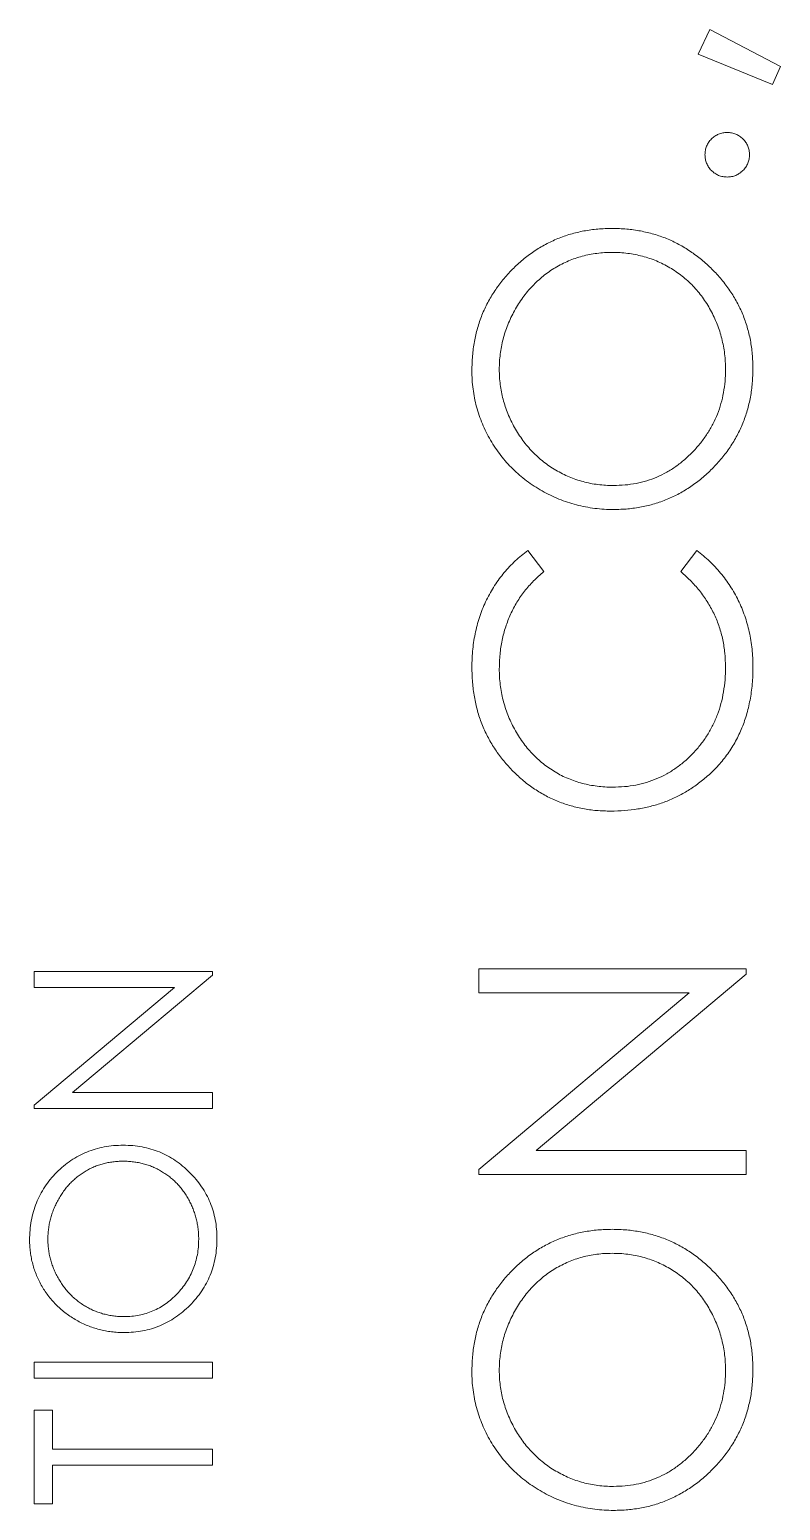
# Model space of a CAD drawing. Header units: millimetres. Extents: x 60229 to 91621, y 21923 to 36546.
# Drawn here: x 69867.376 to 69869.605, y 30016.075 to 30020.471 of the extents above; entities that cross this region are included whole.
import ezdxf

# ---------------------------------------------------------------- set-up
doc = ezdxf.new("R2010")
doc.units = ezdxf.units.MM

# ---------------------------------------------------------------- blocks, each defined once
blk = doc.blocks.new('PS2-40S3P40G-DM')
at = {"color": 7, "linetype": 'Continuous', "lineweight": 0}
for p, q in [((16.783, 7.8712), (16.8183, 7.9441)), ((16.8183, 7.9441), (17.0272, 7.8347)), ((17.004, 7.7812), (16.783, 7.8712)), ((17.0272, 7.8347), (17.004, 7.7812)), ((16.2774, 6.3973), (16.3251, 6.3349)), ((16.7321, 6.3349), (16.7794, 6.3973)), ((14.8119, 5.1477), (15.3411, 5.1477)), ((14.8119, 5.1002), (14.8119, 5.1477)), ((15.3411, 5.1477), (15.3411, 5.1369)), ((16.1317, 5.1558), (16.9255, 5.1558)), ((16.1317, 5.0845), (16.1317, 5.1558)), ((16.9255, 5.1558), (16.9255, 5.1395)), ((15.2284, 5.1002), (14.8119, 5.1002)), ((14.8119, 4.7506), (15.2284, 5.1002)), ((15.3411, 5.1369), (14.9255, 4.7881)), ((16.9255, 5.1395), (16.3022, 4.6164)), ((16.7565, 5.0845), (16.1317, 5.0845)), ((16.1317, 4.5601), (16.7565, 5.0845)), ((14.8119, 4.7406), (14.8119, 4.7506)), ((14.9255, 4.7881), (15.3411, 4.7881)), ((15.3411, 4.7881), (15.3411, 4.7406)), ((15.3411, 4.7406), (14.8119, 4.7406)), ((16.3022, 4.6164), (16.9255, 4.6164)), ((16.9255, 4.6164), (16.9255, 4.5452)), ((16.1317, 4.5452), (16.1317, 4.5601)), ((16.9255, 4.5452), (16.1317, 4.5452)), ((14.8119, 3.9876), (15.3411, 3.9876)), ((14.8119, 3.9401), (14.8119, 3.9876)), ((15.3411, 3.9876), (15.3411, 3.9401)), ((15.3411, 3.9401), (14.8119, 3.9401)), ((14.8119, 3.8451), (14.8662, 3.8451)), ((14.8119, 3.567), (14.8119, 3.8451)), ((14.8662, 3.8451), (14.8662, 3.7298)), ((14.8662, 3.7298), (15.3411, 3.7298)), ((15.3411, 3.7298), (15.3411, 3.6823)), ((14.8662, 3.6823), (14.8662, 3.567)), ((15.3411, 3.6823), (14.8662, 3.6823)), ((14.8662, 3.567), (14.8119, 3.567))]:
    blk.add_line(p, q, dxfattribs=at)
for points, knots in [([(16.8034, 7.5726), (16.8036, 7.577), (16.8041, 7.5857), (16.8077, 7.5982), (16.814, 7.6096), (16.8223, 7.6197), (16.8325, 7.628), (16.8437, 7.6345), (16.8563, 7.638), (16.865, 7.6385), (16.8695, 7.6388)], [0, 0, 0, 0, 0.127519, 0.249986, 0.371792, 0.49887, 0.625948, 0.748492, 0.870959, 1, 1, 1, 1]), ([(16.8034, 7.5726), (16.8036, 7.577), (16.8041, 7.5857), (16.8077, 7.5982), (16.814, 7.6096), (16.8223, 7.6197), (16.8325, 7.628), (16.8437, 7.6345), (16.8563, 7.638), (16.865, 7.6385), (16.8695, 7.6388)], [0, 0, 0, 0, 0.127519, 0.249986, 0.371792, 0.49887, 0.625948, 0.748492, 0.870959, 1, 1, 1, 1]), ([(16.8695, 7.6388), (16.8739, 7.6385), (16.8825, 7.638), (16.895, 7.6345), (16.9063, 7.628), (16.9164, 7.6196), (16.925, 7.6096), (16.9311, 7.5982), (16.9349, 7.5857), (16.9354, 7.577), (16.9357, 7.5726)], [0, 0, 0, 0, 0.126203, 0.248871, 0.371615, 0.498901, 0.627169, 0.749175, 0.872272, 1, 1, 1, 1]), ([(16.8695, 7.6388), (16.8739, 7.6385), (16.8825, 7.638), (16.895, 7.6345), (16.9063, 7.628), (16.9164, 7.6196), (16.925, 7.6096), (16.9311, 7.5982), (16.9349, 7.5857), (16.9354, 7.577), (16.9357, 7.5726)], [0, 0, 0, 0, 0.126203, 0.248871, 0.371615, 0.498901, 0.627169, 0.749175, 0.872272, 1, 1, 1, 1]), ([(16.8695, 7.5065), (16.865, 7.5067), (16.8563, 7.5072), (16.8438, 7.511), (16.8324, 7.5172), (16.8223, 7.5256), (16.8139, 7.5357), (16.8078, 7.5471), (16.8041, 7.5596), (16.8036, 7.5682), (16.8034, 7.5726)], [0, 0, 0, 0, 0.129097, 0.252046, 0.373905, 0.501038, 0.628171, 0.751376, 0.872426, 1, 1, 1, 1]), ([(16.8695, 7.5065), (16.865, 7.5067), (16.8563, 7.5072), (16.8438, 7.511), (16.8324, 7.5172), (16.8223, 7.5256), (16.8139, 7.5357), (16.8078, 7.5471), (16.8041, 7.5596), (16.8036, 7.5682), (16.8034, 7.5726)], [0, 0, 0, 0, 0.129097, 0.252046, 0.373905, 0.501038, 0.628171, 0.751376, 0.872426, 1, 1, 1, 1]), ([(16.9357, 7.5726), (16.9354, 7.5682), (16.935, 7.5595), (16.9311, 7.5471), (16.925, 7.5356), (16.9164, 7.5256), (16.9063, 7.5172), (16.8949, 7.511), (16.8825, 7.5072), (16.8739, 7.5067), (16.8695, 7.5065)], [0, 0, 0, 0, 0.127782, 0.249465, 0.372871, 0.501195, 0.628535, 0.750593, 0.873743, 1, 1, 1, 1]), ([(16.9357, 7.5726), (16.9354, 7.5682), (16.935, 7.5595), (16.9311, 7.5471), (16.925, 7.5356), (16.9164, 7.5256), (16.9063, 7.5172), (16.8949, 7.511), (16.8825, 7.5072), (16.8739, 7.5067), (16.8695, 7.5065)], [0, 0, 0, 0, 0.127782, 0.249465, 0.372871, 0.501195, 0.628535, 0.750593, 0.873743, 1, 1, 1, 1]), ([(16.1114, 6.9315), (16.1118, 6.9462), (16.1125, 6.9751), (16.1182, 7.0175), (16.1275, 7.0581), (16.1407, 7.0969), (16.1579, 7.1338), (16.1787, 7.1688), (16.2033, 7.202), (16.2313, 7.233), (16.262, 7.2613), (16.2949, 7.2861), (16.3296, 7.307), (16.366, 7.3241), (16.404, 7.3376), (16.444, 7.3469), (16.4856, 7.3528), (16.5139, 7.3535), (16.5283, 7.3538)], [0, 0, 0, 0, 0.066567, 0.130742, 0.193348, 0.254998, 0.316119, 0.377264, 0.4394, 0.502805, 0.566356, 0.628251, 0.689107, 0.749358, 0.81018, 0.871617, 0.934873, 1, 1, 1, 1]), ([(16.1114, 6.9315), (16.1118, 6.9462), (16.1125, 6.9751), (16.1182, 7.0175), (16.1275, 7.0581), (16.1407, 7.0969), (16.1579, 7.1338), (16.1787, 7.1688), (16.2033, 7.202), (16.2313, 7.233), (16.262, 7.2613), (16.2949, 7.2861), (16.3296, 7.307), (16.366, 7.3241), (16.404, 7.3376), (16.444, 7.3469), (16.4856, 7.3528), (16.5139, 7.3535), (16.5283, 7.3538)], [0, 0, 0, 0, 0.066567, 0.130742, 0.193348, 0.254998, 0.316119, 0.377264, 0.4394, 0.502805, 0.566356, 0.628251, 0.689107, 0.749358, 0.81018, 0.871617, 0.934873, 1, 1, 1, 1]), ([(16.5283, 7.3538), (16.5426, 7.3535), (16.5707, 7.3528), (16.612, 7.3469), (16.6517, 7.3375), (16.6897, 7.3243), (16.7261, 7.3071), (16.7607, 7.2862), (16.7937, 7.2614), (16.8246, 7.2333), (16.8529, 7.2025), (16.8779, 7.1697), (16.8988, 7.1351), (16.9162, 7.0989), (16.9293, 7.061), (16.9389, 7.0215), (16.9448, 6.9802), (16.9455, 6.9522), (16.9458, 6.9379)], [0, 0, 0, 0, 0.065234, 0.128584, 0.190343, 0.251408, 0.312206, 0.373614, 0.436264, 0.500407, 0.564535, 0.627137, 0.688338, 0.74924, 0.810076, 0.871656, 0.934766, 1, 1, 1, 1]), ([(16.5283, 7.3538), (16.5426, 7.3535), (16.5707, 7.3528), (16.612, 7.3469), (16.6517, 7.3375), (16.6897, 7.3243), (16.7261, 7.3071), (16.7607, 7.2862), (16.7937, 7.2614), (16.8246, 7.2333), (16.8529, 7.2025), (16.8779, 7.1697), (16.8988, 7.1351), (16.9162, 7.0989), (16.9293, 7.061), (16.9389, 7.0215), (16.9448, 6.9802), (16.9455, 6.9522), (16.9458, 6.9379)], [0, 0, 0, 0, 0.065234, 0.128584, 0.190343, 0.251408, 0.312206, 0.373614, 0.436264, 0.500407, 0.564535, 0.627137, 0.688338, 0.74924, 0.810076, 0.871656, 0.934766, 1, 1, 1, 1]), ([(16.5281, 7.2826), (16.5204, 7.2825), (16.5052, 7.2823), (16.4826, 7.2799), (16.4606, 7.2765), (16.4391, 7.2716), (16.4182, 7.2652), (16.3979, 7.2574), (16.3782, 7.2481), (16.359, 7.2375), (16.3406, 7.2256), (16.323, 7.2125), (16.3065, 7.1982), (16.2908, 7.1829), (16.2761, 7.1663), (16.2626, 7.1484), (16.2495, 7.1297), (16.238, 7.1097), (16.2272, 7.0891), (16.2181, 7.068), (16.2102, 7.0466), (16.2038, 7.0249), (16.1989, 7.0028), (16.1955, 6.9805), (16.1931, 6.9579), (16.1929, 6.9427), (16.1928, 6.935)], [0, 0, 0, 0, 0.042912, 0.085123, 0.126463, 0.167439, 0.207959, 0.248229, 0.288726, 0.329643, 0.370507, 0.411095, 0.451782, 0.492365, 0.533442, 0.575216, 0.617557, 0.660784, 0.704049, 0.746973, 0.789181, 0.831118, 0.873248, 0.915173, 0.957384, 1, 1, 1, 1]), ([(16.5281, 7.2826), (16.5204, 7.2825), (16.5052, 7.2823), (16.4826, 7.2799), (16.4606, 7.2765), (16.4391, 7.2716), (16.4182, 7.2652), (16.3979, 7.2574), (16.3782, 7.2481), (16.359, 7.2375), (16.3406, 7.2256), (16.323, 7.2125), (16.3065, 7.1982), (16.2908, 7.1829), (16.2761, 7.1663), (16.2626, 7.1484), (16.2495, 7.1297), (16.238, 7.1097), (16.2272, 7.0891), (16.2181, 7.068), (16.2102, 7.0466), (16.2038, 7.0249), (16.1989, 7.0028), (16.1955, 6.9805), (16.1931, 6.9579), (16.1929, 6.9427), (16.1928, 6.935)], [0, 0, 0, 0, 0.042912, 0.085123, 0.126463, 0.167439, 0.207959, 0.248229, 0.288726, 0.329643, 0.370507, 0.411095, 0.451782, 0.492365, 0.533442, 0.575216, 0.617557, 0.660784, 0.704049, 0.746973, 0.789181, 0.831118, 0.873248, 0.915173, 0.957384, 1, 1, 1, 1]), ([(16.8644, 6.935), (16.8643, 6.9429), (16.8641, 6.9584), (16.862, 6.9816), (16.8585, 7.0043), (16.8535, 7.0266), (16.8473, 7.0485), (16.8397, 7.0698), (16.8305, 7.0907), (16.8203, 7.1111), (16.8087, 7.1307), (16.7962, 7.1494), (16.7826, 7.1668), (16.768, 7.1832), (16.7522, 7.1985), (16.7355, 7.2127), (16.7177, 7.2256), (16.6991, 7.2375), (16.6797, 7.2482), (16.6596, 7.2574), (16.639, 7.2652), (16.6178, 7.2715), (16.5962, 7.2765), (16.574, 7.2799), (16.5512, 7.2823), (16.5359, 7.2825), (16.5281, 7.2826)], [0, 0, 0, 0, 0.043639, 0.086549, 0.129194, 0.171459, 0.213444, 0.255398, 0.297507, 0.340084, 0.382496, 0.424107, 0.464849, 0.505555, 0.546202, 0.586772, 0.627275, 0.668486, 0.709511, 0.750395, 0.791069, 0.832005, 0.873119, 0.9146, 0.95695, 1, 1, 1, 1]), ([(16.8644, 6.935), (16.8643, 6.9429), (16.8641, 6.9584), (16.862, 6.9816), (16.8585, 7.0043), (16.8535, 7.0266), (16.8473, 7.0485), (16.8397, 7.0698), (16.8305, 7.0907), (16.8203, 7.1111), (16.8087, 7.1307), (16.7962, 7.1494), (16.7826, 7.1668), (16.768, 7.1832), (16.7522, 7.1985), (16.7355, 7.2127), (16.7177, 7.2256), (16.6991, 7.2375), (16.6797, 7.2482), (16.6596, 7.2574), (16.639, 7.2652), (16.6178, 7.2715), (16.5962, 7.2765), (16.574, 7.2799), (16.5512, 7.2823), (16.5359, 7.2825), (16.5281, 7.2826)], [0, 0, 0, 0, 0.043639, 0.086549, 0.129194, 0.171459, 0.213444, 0.255398, 0.297507, 0.340084, 0.382496, 0.424107, 0.464849, 0.505555, 0.546202, 0.586772, 0.627275, 0.668486, 0.709511, 0.750395, 0.791069, 0.832005, 0.873119, 0.9146, 0.95695, 1, 1, 1, 1]), ([(16.5321, 6.5194), (16.5227, 6.5195), (16.5039, 6.5197), (16.476, 6.5226), (16.4486, 6.5268), (16.4217, 6.5329), (16.3954, 6.5408), (16.3695, 6.5501), (16.3443, 6.5615), (16.3197, 6.5743), (16.2959, 6.5887), (16.2735, 6.6045), (16.2522, 6.6213), (16.2326, 6.6397), (16.214, 6.6591), (16.1968, 6.6799), (16.1809, 6.7018), (16.1665, 6.725), (16.1535, 6.749), (16.1423, 6.7737), (16.1327, 6.7988), (16.125, 6.8244), (16.1188, 6.8505), (16.1147, 6.877), (16.1117, 6.9041), (16.1115, 6.9223), (16.1114, 6.9315)], [0, 0, 0, 0, 0.043209, 0.085873, 0.12812, 0.170152, 0.211918, 0.253753, 0.296006, 0.338443, 0.381015, 0.42282, 0.464089, 0.505126, 0.545975, 0.586985, 0.628339, 0.670084, 0.711992, 0.753039, 0.794049, 0.834886, 0.875498, 0.916547, 0.958004, 1, 1, 1, 1]), ([(16.5321, 6.5194), (16.5227, 6.5195), (16.5039, 6.5197), (16.476, 6.5226), (16.4486, 6.5268), (16.4217, 6.5329), (16.3954, 6.5408), (16.3695, 6.5501), (16.3443, 6.5615), (16.3197, 6.5743), (16.2959, 6.5887), (16.2735, 6.6045), (16.2522, 6.6213), (16.2326, 6.6397), (16.214, 6.6591), (16.1968, 6.6799), (16.1809, 6.7018), (16.1665, 6.725), (16.1535, 6.749), (16.1423, 6.7737), (16.1327, 6.7988), (16.125, 6.8244), (16.1188, 6.8505), (16.1147, 6.877), (16.1117, 6.9041), (16.1115, 6.9223), (16.1114, 6.9315)], [0, 0, 0, 0, 0.043209, 0.085873, 0.12812, 0.170152, 0.211918, 0.253753, 0.296006, 0.338443, 0.381015, 0.42282, 0.464089, 0.505126, 0.545975, 0.586985, 0.628339, 0.670084, 0.711992, 0.753039, 0.794049, 0.834886, 0.875498, 0.916547, 0.958004, 1, 1, 1, 1]), ([(16.1928, 6.935), (16.1929, 6.9275), (16.1931, 6.9125), (16.1955, 6.8902), (16.1989, 6.8682), (16.2039, 6.8465), (16.2103, 6.8251), (16.218, 6.804), (16.2273, 6.7833), (16.2379, 6.7629), (16.2498, 6.7433), (16.2625, 6.7245), (16.2764, 6.7071), (16.2912, 6.6906), (16.307, 6.6753), (16.3238, 6.661), (16.3416, 6.6479), (16.3603, 6.636), (16.3798, 6.6254), (16.3998, 6.616), (16.4205, 6.6081), (16.4417, 6.6019), (16.4635, 6.5966), (16.4858, 6.5933), (16.5086, 6.5909), (16.524, 6.5907), (16.5318, 6.5906)], [0, 0, 0, 0, 0.042017, 0.083632, 0.124965, 0.166222, 0.207584, 0.249508, 0.291612, 0.334606, 0.37747, 0.419392, 0.460873, 0.501919, 0.542707, 0.583836, 0.624654, 0.666009, 0.707437, 0.748588, 0.789403, 0.830765, 0.87209, 0.914006, 0.956505, 1, 1, 1, 1]), ([(16.1928, 6.935), (16.1929, 6.9275), (16.1931, 6.9125), (16.1955, 6.8902), (16.1989, 6.8682), (16.2039, 6.8465), (16.2103, 6.8251), (16.218, 6.804), (16.2273, 6.7833), (16.2379, 6.7629), (16.2498, 6.7433), (16.2625, 6.7245), (16.2764, 6.7071), (16.2912, 6.6906), (16.307, 6.6753), (16.3238, 6.661), (16.3416, 6.6479), (16.3603, 6.636), (16.3798, 6.6254), (16.3998, 6.616), (16.4205, 6.6081), (16.4417, 6.6019), (16.4635, 6.5966), (16.4858, 6.5933), (16.5086, 6.5909), (16.524, 6.5907), (16.5318, 6.5906)], [0, 0, 0, 0, 0.042017, 0.083632, 0.124965, 0.166222, 0.207584, 0.249508, 0.291612, 0.334606, 0.37747, 0.419392, 0.460873, 0.501919, 0.542707, 0.583836, 0.624654, 0.666009, 0.707437, 0.748588, 0.789403, 0.830765, 0.87209, 0.914006, 0.956505, 1, 1, 1, 1]), ([(16.5318, 6.5906), (16.5433, 6.5909), (16.5658, 6.5915), (16.5989, 6.5964), (16.6307, 6.6042), (16.661, 6.6153), (16.6901, 6.6296), (16.7177, 6.647), (16.7439, 6.6677), (16.7685, 6.6912), (16.7909, 6.7169), (16.8106, 6.7442), (16.8272, 6.7729), (16.841, 6.8027), (16.8515, 6.834), (16.8589, 6.8665), (16.8637, 6.9003), (16.8642, 6.9233), (16.8644, 6.935)], [0, 0, 0, 0, 0.064501, 0.126894, 0.187739, 0.24842, 0.308586, 0.36958, 0.431822, 0.496172, 0.560657, 0.623491, 0.685245, 0.746643, 0.808335, 0.870491, 0.93432, 1, 1, 1, 1]), ([(16.5318, 6.5906), (16.5433, 6.5909), (16.5658, 6.5915), (16.5989, 6.5964), (16.6307, 6.6042), (16.661, 6.6153), (16.6901, 6.6296), (16.7177, 6.647), (16.7439, 6.6677), (16.7685, 6.6912), (16.7909, 6.7169), (16.8106, 6.7442), (16.8272, 6.7729), (16.841, 6.8027), (16.8515, 6.834), (16.8589, 6.8665), (16.8637, 6.9003), (16.8642, 6.9233), (16.8644, 6.935)], [0, 0, 0, 0, 0.064501, 0.126894, 0.187739, 0.24842, 0.308586, 0.36958, 0.431822, 0.496172, 0.560657, 0.623491, 0.685245, 0.746643, 0.808335, 0.870491, 0.93432, 1, 1, 1, 1]), ([(16.9458, 6.9379), (16.9455, 6.9235), (16.9448, 6.8951), (16.9389, 6.8535), (16.9296, 6.8135), (16.9163, 6.7753), (16.8992, 6.7388), (16.8782, 6.704), (16.8534, 6.671), (16.8253, 6.6401), (16.7946, 6.6118), (16.7618, 6.5872), (16.7274, 6.5662), (16.6913, 6.5491), (16.6538, 6.5356), (16.6146, 6.5264), (16.5739, 6.5204), (16.5462, 6.5197), (16.5321, 6.5194)], [0, 0, 0, 0, 0.065819, 0.129747, 0.192072, 0.253459, 0.31457, 0.37628, 0.439026, 0.503267, 0.567493, 0.629705, 0.691, 0.751452, 0.812004, 0.87315, 0.935635, 1, 1, 1, 1]), ([(16.9458, 6.9379), (16.9455, 6.9235), (16.9448, 6.8951), (16.9389, 6.8535), (16.9296, 6.8135), (16.9163, 6.7753), (16.8992, 6.7388), (16.8782, 6.704), (16.8534, 6.671), (16.8253, 6.6401), (16.7946, 6.6118), (16.7618, 6.5872), (16.7274, 6.5662), (16.6913, 6.5491), (16.6538, 6.5356), (16.6146, 6.5264), (16.5739, 6.5204), (16.5462, 6.5197), (16.5321, 6.5194)], [0, 0, 0, 0, 0.065819, 0.129747, 0.192072, 0.253459, 0.31457, 0.37628, 0.439026, 0.503267, 0.567493, 0.629705, 0.691, 0.751452, 0.812004, 0.87315, 0.935635, 1, 1, 1, 1]), ([(16.1114, 6.0509), (16.1115, 6.0601), (16.1117, 6.0781), (16.1138, 6.1048), (16.1173, 6.1308), (16.1221, 6.1561), (16.1281, 6.1809), (16.1356, 6.2049), (16.1445, 6.2283), (16.1547, 6.2509), (16.1661, 6.2726), (16.1787, 6.2935), (16.1924, 6.3134), (16.2072, 6.3322), (16.2232, 6.35), (16.24, 6.367), (16.2582, 6.3827), (16.271, 6.3924), (16.2774, 6.3973)], [0, 0, 0, 0, 0.068539, 0.135666, 0.20119, 0.265649, 0.329225, 0.392226, 0.454893, 0.516942, 0.578597, 0.63954, 0.699984, 0.759837, 0.819651, 0.87937, 0.939519, 1, 1, 1, 1]), ([(16.1114, 6.0509), (16.1115, 6.0601), (16.1117, 6.0781), (16.1138, 6.1048), (16.1173, 6.1308), (16.1221, 6.1561), (16.1281, 6.1809), (16.1356, 6.2049), (16.1445, 6.2283), (16.1547, 6.2509), (16.1661, 6.2726), (16.1787, 6.2935), (16.1924, 6.3134), (16.2072, 6.3322), (16.2232, 6.35), (16.24, 6.367), (16.2582, 6.3827), (16.271, 6.3924), (16.2774, 6.3973)], [0, 0, 0, 0, 0.068539, 0.135666, 0.20119, 0.265649, 0.329225, 0.392226, 0.454893, 0.516942, 0.578597, 0.63954, 0.699984, 0.759837, 0.819651, 0.87937, 0.939519, 1, 1, 1, 1]), ([(16.7794, 6.3973), (16.7858, 6.3922), (16.7987, 6.3822), (16.817, 6.366), (16.8341, 6.349), (16.85, 6.3309), (16.8648, 6.312), (16.8785, 6.2921), (16.891, 6.2712), (16.9025, 6.2496), (16.9127, 6.2272), (16.9216, 6.2041), (16.9291, 6.1803), (16.9353, 6.1559), (16.9398, 6.1308), (16.9434, 6.1051), (16.9455, 6.0787), (16.9457, 6.0609), (16.9458, 6.0519)], [0, 0, 0, 0, 0.061682, 0.123068, 0.183498, 0.243757, 0.30407, 0.364662, 0.425753, 0.487206, 0.549042, 0.611116, 0.673509, 0.73695, 0.800708, 0.865996, 0.932092, 1, 1, 1, 1]), ([(16.7794, 6.3973), (16.7858, 6.3922), (16.7987, 6.3822), (16.817, 6.366), (16.8341, 6.349), (16.85, 6.3309), (16.8648, 6.312), (16.8785, 6.2921), (16.891, 6.2712), (16.9025, 6.2496), (16.9127, 6.2272), (16.9216, 6.2041), (16.9291, 6.1803), (16.9353, 6.1559), (16.9398, 6.1308), (16.9434, 6.1051), (16.9455, 6.0787), (16.9457, 6.0609), (16.9458, 6.0519)], [0, 0, 0, 0, 0.061682, 0.123068, 0.183498, 0.243757, 0.30407, 0.364662, 0.425753, 0.487206, 0.549042, 0.611116, 0.673509, 0.73695, 0.800708, 0.865996, 0.932092, 1, 1, 1, 1]), ([(16.3251, 6.3349), (16.3198, 6.3305), (16.3093, 6.3217), (16.2945, 6.3074), (16.2806, 6.2926), (16.2676, 6.2772), (16.256, 6.2609), (16.2449, 6.2443), (16.2351, 6.2267), (16.2231, 6.2025), (16.211, 6.1708), (16.2005, 6.131), (16.1939, 6.0893), (16.1932, 6.0609), (16.1928, 6.0465)], [0, 0, 0, 0, 0.063158, 0.125464, 0.187105, 0.248272, 0.309267, 0.370082, 0.431199, 0.492677, 0.616182, 0.740867, 0.868194, 1, 1, 1, 1]), ([(16.3251, 6.3349), (16.3198, 6.3305), (16.3093, 6.3217), (16.2945, 6.3074), (16.2806, 6.2926), (16.2676, 6.2772), (16.256, 6.2609), (16.2449, 6.2443), (16.2351, 6.2267), (16.2231, 6.2025), (16.211, 6.1708), (16.2005, 6.131), (16.1939, 6.0893), (16.1932, 6.0609), (16.1928, 6.0465)], [0, 0, 0, 0, 0.063158, 0.125464, 0.187105, 0.248272, 0.309267, 0.370082, 0.431199, 0.492677, 0.616182, 0.740867, 0.868194, 1, 1, 1, 1]), ([(16.8644, 6.0514), (16.864, 6.0653), (16.8633, 6.0926), (16.8569, 6.1326), (16.8466, 6.1708), (16.8321, 6.2074), (16.8132, 6.2422), (16.7904, 6.2752), (16.7633, 6.3065), (16.7427, 6.3253), (16.7321, 6.3349)], [0, 0, 0, 0, 0.128515, 0.252949, 0.374755, 0.49594, 0.617181, 0.740909, 0.867811, 1, 1, 1, 1]), ([(16.8644, 6.0514), (16.864, 6.0653), (16.8633, 6.0926), (16.8569, 6.1326), (16.8466, 6.1708), (16.8321, 6.2074), (16.8132, 6.2422), (16.7904, 6.2752), (16.7633, 6.3065), (16.7427, 6.3253), (16.7321, 6.3349)], [0, 0, 0, 0, 0.128515, 0.252949, 0.374755, 0.49594, 0.617181, 0.740909, 0.867811, 1, 1, 1, 1]), ([(16.524, 5.6239), (16.5097, 5.6242), (16.4816, 5.6249), (16.4404, 5.6308), (16.4009, 5.6403), (16.3632, 5.6538), (16.3271, 5.6708), (16.2929, 5.6919), (16.2604, 5.7168), (16.23, 5.7453), (16.2022, 5.7765), (16.1777, 5.8099), (16.1574, 5.8454), (16.1404, 5.8827), (16.1273, 5.9221), (16.1182, 5.9634), (16.1125, 6.0065), (16.1118, 6.036), (16.1114, 6.0509)], [0, 0, 0, 0, 0.064558, 0.127014, 0.187955, 0.248014, 0.307748, 0.368235, 0.42947, 0.492743, 0.556258, 0.618217, 0.679655, 0.741246, 0.803415, 0.866815, 0.932328, 1, 1, 1, 1]), ([(16.524, 5.6239), (16.5097, 5.6242), (16.4816, 5.6249), (16.4404, 5.6308), (16.4009, 5.6403), (16.3632, 5.6538), (16.3271, 5.6708), (16.2929, 5.6919), (16.2604, 5.7168), (16.23, 5.7453), (16.2022, 5.7765), (16.1777, 5.8099), (16.1574, 5.8454), (16.1404, 5.8827), (16.1273, 5.9221), (16.1182, 5.9634), (16.1125, 6.0065), (16.1118, 6.036), (16.1114, 6.0509)], [0, 0, 0, 0, 0.064558, 0.127014, 0.187955, 0.248014, 0.307748, 0.368235, 0.42947, 0.492743, 0.556258, 0.618217, 0.679655, 0.741246, 0.803415, 0.866815, 0.932328, 1, 1, 1, 1]), ([(16.1928, 6.0465), (16.1929, 6.0385), (16.1931, 6.0227), (16.1955, 5.9992), (16.1989, 5.9761), (16.2039, 5.9535), (16.2102, 5.9314), (16.2178, 5.9096), (16.2272, 5.8885), (16.2375, 5.8677), (16.2493, 5.8478), (16.262, 5.8289), (16.2757, 5.8112), (16.2904, 5.7947), (16.3059, 5.7792), (16.3226, 5.765), (16.3401, 5.7519), (16.3585, 5.7401), (16.3777, 5.7293), (16.3977, 5.7203), (16.4182, 5.7125), (16.4394, 5.7061), (16.4611, 5.7012), (16.4833, 5.6977), (16.5061, 5.6954), (16.5216, 5.6952), (16.5294, 5.6951)], [0, 0, 0, 0, 0.043953, 0.087499, 0.130458, 0.172745, 0.215395, 0.25764, 0.300141, 0.343108, 0.38591, 0.427669, 0.4688, 0.509472, 0.549862, 0.589957, 0.630146, 0.670608, 0.711121, 0.751363, 0.791784, 0.832465, 0.873324, 0.914546, 0.956925, 1, 1, 1, 1]), ([(16.1928, 6.0465), (16.1929, 6.0385), (16.1931, 6.0227), (16.1955, 5.9992), (16.1989, 5.9761), (16.2039, 5.9535), (16.2102, 5.9314), (16.2178, 5.9096), (16.2272, 5.8885), (16.2375, 5.8677), (16.2493, 5.8478), (16.262, 5.8289), (16.2757, 5.8112), (16.2904, 5.7947), (16.3059, 5.7792), (16.3226, 5.765), (16.3401, 5.7519), (16.3585, 5.7401), (16.3777, 5.7293), (16.3977, 5.7203), (16.4182, 5.7125), (16.4394, 5.7061), (16.4611, 5.7012), (16.4833, 5.6977), (16.5061, 5.6954), (16.5216, 5.6952), (16.5294, 5.6951)], [0, 0, 0, 0, 0.043953, 0.087499, 0.130458, 0.172745, 0.215395, 0.25764, 0.300141, 0.343108, 0.38591, 0.427669, 0.4688, 0.509472, 0.549862, 0.589957, 0.630146, 0.670608, 0.711121, 0.751363, 0.791784, 0.832465, 0.873324, 0.914546, 0.956925, 1, 1, 1, 1]), ([(16.5294, 5.6951), (16.5411, 5.6954), (16.5642, 5.6959), (16.5979, 5.7009), (16.6303, 5.7086), (16.661, 5.7199), (16.6904, 5.734), (16.7181, 5.7517), (16.7445, 5.7723), (16.769, 5.7959), (16.7913, 5.8219), (16.811, 5.8497), (16.8274, 5.8794), (16.841, 5.9105), (16.8515, 5.9434), (16.8589, 5.978), (16.8637, 6.0141), (16.8642, 6.0388), (16.8644, 6.0514)], [0, 0, 0, 0, 0.064322, 0.126289, 0.186724, 0.246417, 0.305584, 0.365437, 0.426333, 0.488846, 0.55173, 0.613923, 0.675488, 0.737337, 0.800231, 0.864504, 0.931042, 1, 1, 1, 1]), ([(16.5294, 5.6951), (16.5411, 5.6954), (16.5642, 5.6959), (16.5979, 5.7009), (16.6303, 5.7086), (16.661, 5.7199), (16.6904, 5.734), (16.7181, 5.7517), (16.7445, 5.7723), (16.769, 5.7959), (16.7913, 5.8219), (16.811, 5.8497), (16.8274, 5.8794), (16.841, 5.9105), (16.8515, 5.9434), (16.8589, 5.978), (16.8637, 6.0141), (16.8642, 6.0388), (16.8644, 6.0514)], [0, 0, 0, 0, 0.064322, 0.126289, 0.186724, 0.246417, 0.305584, 0.365437, 0.426333, 0.488846, 0.55173, 0.613923, 0.675488, 0.737337, 0.800231, 0.864504, 0.931042, 1, 1, 1, 1]), ([(16.9458, 6.0519), (16.9458, 6.0434), (16.9457, 6.0265), (16.9438, 6.0016), (16.9412, 5.9773), (16.9373, 5.9538), (16.9326, 5.9308), (16.9265, 5.9087), (16.9195, 5.8872), (16.9114, 5.8663), (16.9022, 5.8461), (16.8918, 5.8266), (16.8803, 5.8079), (16.868, 5.7897), (16.8544, 5.7723), (16.8397, 5.7556), (16.824, 5.7395), (16.8127, 5.7295), (16.807, 5.7245)], [0, 0, 0, 0, 0.0696628, 0.1377496, 0.2039167, 0.2687799, 0.3324137, 0.3947535, 0.45618, 0.5169956, 0.5773959, 0.6371983, 0.6969992, 0.7567562, 0.8165539, 0.876948, 0.9381318, 1, 1, 1, 1]), ([(16.9458, 6.0519), (16.9458, 6.0434), (16.9457, 6.0265), (16.9438, 6.0016), (16.9412, 5.9773), (16.9373, 5.9538), (16.9326, 5.9308), (16.9265, 5.9087), (16.9195, 5.8872), (16.9114, 5.8663), (16.9022, 5.8461), (16.8918, 5.8266), (16.8803, 5.8079), (16.868, 5.7897), (16.8544, 5.7723), (16.8397, 5.7556), (16.824, 5.7395), (16.8127, 5.7295), (16.807, 5.7245)], [0, 0, 0, 0, 0.0696628, 0.1377496, 0.2039167, 0.2687799, 0.3324137, 0.3947535, 0.45618, 0.5169956, 0.5773959, 0.6371983, 0.6969992, 0.7567562, 0.8165539, 0.876948, 0.9381318, 1, 1, 1, 1]), ([(16.807, 5.7245), (16.7972, 5.7165), (16.7775, 5.7005), (16.7457, 5.6801), (16.7125, 5.6626), (16.6778, 5.6483), (16.6414, 5.6374), (16.6036, 5.6297), (16.5643, 5.6247), (16.5376, 5.6242), (16.524, 5.6239)], [0, 0, 0, 0, 0.124326, 0.247152, 0.368774, 0.490247, 0.61362, 0.738962, 0.867313, 1, 1, 1, 1]), ([(16.807, 5.7245), (16.7972, 5.7165), (16.7775, 5.7005), (16.7457, 5.6801), (16.7125, 5.6626), (16.6778, 5.6483), (16.6414, 5.6374), (16.6036, 5.6297), (16.5643, 5.6247), (16.5376, 5.6242), (16.524, 5.6239)], [0, 0, 0, 0, 0.124326, 0.247152, 0.368774, 0.490247, 0.61362, 0.738962, 0.867313, 1, 1, 1, 1]), ([(14.7983, 4.3506), (14.7986, 4.3604), (14.7991, 4.3796), (14.8029, 4.4079), (14.8091, 4.4349), (14.8179, 4.4608), (14.8293, 4.4854), (14.8432, 4.5088), (14.8596, 4.5309), (14.8783, 4.5515), (14.8988, 4.5704), (14.9207, 4.5869), (14.9438, 4.6009), (14.9681, 4.6123), (14.9934, 4.6213), (15.0201, 4.6275), (15.0478, 4.6314), (15.0667, 4.6319), (15.0763, 4.6321)], [0, 0, 0, 0, 0.066567, 0.130742, 0.193348, 0.254998, 0.316119, 0.377264, 0.4394, 0.502805, 0.566356, 0.628251, 0.689107, 0.749358, 0.81018, 0.871617, 0.934873, 1, 1, 1, 1]), ([(14.7983, 4.3506), (14.7986, 4.3604), (14.7991, 4.3796), (14.8029, 4.4079), (14.8091, 4.4349), (14.8179, 4.4608), (14.8293, 4.4854), (14.8432, 4.5088), (14.8596, 4.5309), (14.8783, 4.5515), (14.8988, 4.5704), (14.9207, 4.5869), (14.9438, 4.6009), (14.9681, 4.6123), (14.9934, 4.6213), (15.0201, 4.6275), (15.0478, 4.6314), (15.0667, 4.6319), (15.0763, 4.6321)], [0, 0, 0, 0, 0.066567, 0.130742, 0.193348, 0.254998, 0.316119, 0.377264, 0.4394, 0.502805, 0.566356, 0.628251, 0.689107, 0.749358, 0.81018, 0.871617, 0.934873, 1, 1, 1, 1]), ([(15.0763, 4.6321), (15.0858, 4.6319), (15.1046, 4.6314), (15.1321, 4.6275), (15.1586, 4.6212), (15.1839, 4.6124), (15.2081, 4.601), (15.2312, 4.587), (15.2532, 4.5705), (15.2738, 4.5517), (15.2927, 4.5312), (15.3093, 4.5094), (15.3233, 4.4863), (15.3349, 4.4622), (15.3436, 4.4369), (15.35, 4.4105), (15.3539, 4.383), (15.3544, 4.3643), (15.3546, 4.3548)], [0, 0, 0, 0, 0.065234, 0.128584, 0.190343, 0.251408, 0.312206, 0.373614, 0.436264, 0.500407, 0.564535, 0.627137, 0.688338, 0.74924, 0.810076, 0.871656, 0.934766, 1, 1, 1, 1]), ([(15.0763, 4.6321), (15.0858, 4.6319), (15.1046, 4.6314), (15.1321, 4.6275), (15.1586, 4.6212), (15.1839, 4.6124), (15.2081, 4.601), (15.2312, 4.587), (15.2532, 4.5705), (15.2738, 4.5517), (15.2927, 4.5312), (15.3093, 4.5094), (15.3233, 4.4863), (15.3349, 4.4622), (15.3436, 4.4369), (15.35, 4.4105), (15.3539, 4.383), (15.3544, 4.3643), (15.3546, 4.3548)], [0, 0, 0, 0, 0.065234, 0.128584, 0.190343, 0.251408, 0.312206, 0.373614, 0.436264, 0.500407, 0.564535, 0.627137, 0.688338, 0.74924, 0.810076, 0.871656, 0.934766, 1, 1, 1, 1]), ([(15.0762, 4.5846), (15.071, 4.5846), (15.0609, 4.5844), (15.0458, 4.5828), (15.0311, 4.5806), (15.0168, 4.5773), (15.0029, 4.573), (14.9894, 4.5678), (14.9762, 4.5616), (14.9634, 4.5546), (14.9511, 4.5466), (14.9394, 4.5379), (14.9284, 4.5283), (14.9179, 4.5181), (14.9082, 4.5071), (14.8991, 4.4952), (14.8904, 4.4827), (14.8827, 4.4693), (14.8756, 4.4556), (14.8695, 4.4415), (14.8642, 4.4273), (14.86, 4.4128), (14.8567, 4.3981), (14.8544, 4.3832), (14.8528, 4.3681), (14.8527, 4.358), (14.8526, 4.3529)], [0, 0, 0, 0, 0.042912, 0.085123, 0.126463, 0.167439, 0.207959, 0.248229, 0.288726, 0.329643, 0.370507, 0.411095, 0.451782, 0.492365, 0.533442, 0.575216, 0.617557, 0.660784, 0.704049, 0.746973, 0.789181, 0.831118, 0.873248, 0.915173, 0.957384, 1, 1, 1, 1]), ([(15.0762, 4.5846), (15.071, 4.5846), (15.0609, 4.5844), (15.0458, 4.5828), (15.0311, 4.5806), (15.0168, 4.5773), (15.0029, 4.573), (14.9894, 4.5678), (14.9762, 4.5616), (14.9634, 4.5546), (14.9511, 4.5466), (14.9394, 4.5379), (14.9284, 4.5283), (14.9179, 4.5181), (14.9082, 4.5071), (14.8991, 4.4952), (14.8904, 4.4827), (14.8827, 4.4693), (14.8756, 4.4556), (14.8695, 4.4415), (14.8642, 4.4273), (14.86, 4.4128), (14.8567, 4.3981), (14.8544, 4.3832), (14.8528, 4.3681), (14.8527, 4.358), (14.8526, 4.3529)], [0, 0, 0, 0, 0.042912, 0.085123, 0.126463, 0.167439, 0.207959, 0.248229, 0.288726, 0.329643, 0.370507, 0.411095, 0.451782, 0.492365, 0.533442, 0.575216, 0.617557, 0.660784, 0.704049, 0.746973, 0.789181, 0.831118, 0.873248, 0.915173, 0.957384, 1, 1, 1, 1]), ([(15.3004, 4.3529), (15.3003, 4.3581), (15.3002, 4.3685), (15.2987, 4.3839), (15.2964, 4.3991), (15.2931, 4.4139), (15.289, 4.4285), (15.2839, 4.4428), (15.2778, 4.4567), (15.271, 4.4703), (15.2632, 4.4834), (15.2549, 4.4958), (15.2458, 4.5074), (15.2361, 4.5184), (15.2255, 4.5285), (15.2144, 4.538), (15.2025, 4.5466), (15.1901, 4.5545), (15.1772, 4.5617), (15.1638, 4.5678), (15.1501, 4.573), (15.136, 4.5772), (15.1215, 4.5806), (15.1067, 4.5828), (15.0916, 4.5844), (15.0813, 4.5846), (15.0762, 4.5846)], [0, 0, 0, 0, 0.043639, 0.086549, 0.129194, 0.171459, 0.213444, 0.255398, 0.297507, 0.340084, 0.382496, 0.424107, 0.464849, 0.505555, 0.546202, 0.586772, 0.627275, 0.668486, 0.709511, 0.750395, 0.791069, 0.832005, 0.873119, 0.9146, 0.95695, 1, 1, 1, 1]), ([(15.3004, 4.3529), (15.3003, 4.3581), (15.3002, 4.3685), (15.2987, 4.3839), (15.2964, 4.3991), (15.2931, 4.4139), (15.289, 4.4285), (15.2839, 4.4428), (15.2778, 4.4567), (15.271, 4.4703), (15.2632, 4.4834), (15.2549, 4.4958), (15.2458, 4.5074), (15.2361, 4.5184), (15.2255, 4.5285), (15.2144, 4.538), (15.2025, 4.5466), (15.1901, 4.5545), (15.1772, 4.5617), (15.1638, 4.5678), (15.1501, 4.573), (15.136, 4.5772), (15.1215, 4.5806), (15.1067, 4.5828), (15.0916, 4.5844), (15.0813, 4.5846), (15.0762, 4.5846)], [0, 0, 0, 0, 0.043639, 0.086549, 0.129194, 0.171459, 0.213444, 0.255398, 0.297507, 0.340084, 0.382496, 0.424107, 0.464849, 0.505555, 0.546202, 0.586772, 0.627275, 0.668486, 0.709511, 0.750395, 0.791069, 0.832005, 0.873119, 0.9146, 0.95695, 1, 1, 1, 1]), ([(14.8526, 4.3529), (14.8527, 4.3479), (14.8528, 4.3379), (14.8544, 4.323), (14.8567, 4.3083), (14.86, 4.2939), (14.8643, 4.2796), (14.8694, 4.2656), (14.8756, 4.2517), (14.8827, 4.2381), (14.8906, 4.2251), (14.8991, 4.2126), (14.9083, 4.2009), (14.9182, 4.19), (14.9288, 4.1797), (14.9399, 4.1702), (14.9518, 4.1615), (14.9643, 4.1536), (14.9773, 4.1465), (14.9906, 4.1402), (15.0044, 4.135), (15.0186, 4.1308), (15.0331, 4.1273), (15.0479, 4.1251), (15.0631, 4.1235), (15.0734, 4.1233), (15.0786, 4.1233)], [0, 0, 0, 0, 0.042017, 0.083632, 0.124965, 0.166222, 0.207584, 0.249508, 0.291612, 0.334606, 0.37747, 0.419392, 0.460873, 0.501919, 0.542707, 0.583836, 0.624654, 0.666009, 0.707437, 0.748588, 0.789403, 0.830765, 0.87209, 0.914006, 0.956505, 1, 1, 1, 1]), ([(14.8526, 4.3529), (14.8527, 4.3479), (14.8528, 4.3379), (14.8544, 4.323), (14.8567, 4.3083), (14.86, 4.2939), (14.8643, 4.2796), (14.8694, 4.2656), (14.8756, 4.2517), (14.8827, 4.2381), (14.8906, 4.2251), (14.8991, 4.2126), (14.9083, 4.2009), (14.9182, 4.19), (14.9288, 4.1797), (14.9399, 4.1702), (14.9518, 4.1615), (14.9643, 4.1536), (14.9773, 4.1465), (14.9906, 4.1402), (15.0044, 4.135), (15.0186, 4.1308), (15.0331, 4.1273), (15.0479, 4.1251), (15.0631, 4.1235), (15.0734, 4.1233), (15.0786, 4.1233)], [0, 0, 0, 0, 0.042017, 0.083632, 0.124965, 0.166222, 0.207584, 0.249508, 0.291612, 0.334606, 0.37747, 0.419392, 0.460873, 0.501919, 0.542707, 0.583836, 0.624654, 0.666009, 0.707437, 0.748588, 0.789403, 0.830765, 0.87209, 0.914006, 0.956505, 1, 1, 1, 1]), ([(15.0786, 4.1233), (15.0863, 4.1235), (15.1013, 4.1239), (15.1233, 4.1272), (15.1445, 4.1323), (15.1648, 4.1398), (15.1841, 4.1493), (15.2026, 4.1609), (15.22, 4.1747), (15.2364, 4.1904), (15.2513, 4.2075), (15.2645, 4.2257), (15.2755, 4.2448), (15.2848, 4.2647), (15.2917, 4.2855), (15.2967, 4.3072), (15.2999, 4.3298), (15.3002, 4.3451), (15.3004, 4.3529)], [0, 0, 0, 0, 0.064501, 0.126894, 0.187739, 0.24842, 0.308586, 0.36958, 0.431822, 0.496172, 0.560657, 0.623491, 0.685245, 0.746643, 0.808335, 0.870491, 0.93432, 1, 1, 1, 1]), ([(15.0786, 4.1233), (15.0863, 4.1235), (15.1013, 4.1239), (15.1233, 4.1272), (15.1445, 4.1323), (15.1648, 4.1398), (15.1841, 4.1493), (15.2026, 4.1609), (15.22, 4.1747), (15.2364, 4.1904), (15.2513, 4.2075), (15.2645, 4.2257), (15.2755, 4.2448), (15.2848, 4.2647), (15.2917, 4.2855), (15.2967, 4.3072), (15.2999, 4.3298), (15.3002, 4.3451), (15.3004, 4.3529)], [0, 0, 0, 0, 0.064501, 0.126894, 0.187739, 0.24842, 0.308586, 0.36958, 0.431822, 0.496172, 0.560657, 0.623491, 0.685245, 0.746643, 0.808335, 0.870491, 0.93432, 1, 1, 1, 1]), ([(15.3546, 4.3548), (15.3544, 4.3452), (15.3539, 4.3263), (15.35, 4.2986), (15.3438, 4.2719), (15.335, 4.2464), (15.3235, 4.2221), (15.3096, 4.1989), (15.293, 4.1769), (15.2743, 4.1563), (15.2538, 4.1374), (15.2319, 4.121), (15.209, 4.107), (15.185, 4.0956), (15.16, 4.0866), (15.1338, 4.0805), (15.1067, 4.0765), (15.0882, 4.076), (15.0788, 4.0758)], [0, 0, 0, 0, 0.065819, 0.129747, 0.192072, 0.253459, 0.31457, 0.37628, 0.439026, 0.503267, 0.567493, 0.629705, 0.691, 0.751452, 0.812004, 0.87315, 0.935635, 1, 1, 1, 1]), ([(15.3546, 4.3548), (15.3544, 4.3452), (15.3539, 4.3263), (15.35, 4.2986), (15.3438, 4.2719), (15.335, 4.2464), (15.3235, 4.2221), (15.3096, 4.1989), (15.293, 4.1769), (15.2743, 4.1563), (15.2538, 4.1374), (15.2319, 4.121), (15.209, 4.107), (15.185, 4.0956), (15.16, 4.0866), (15.1338, 4.0805), (15.1067, 4.0765), (15.0882, 4.076), (15.0788, 4.0758)], [0, 0, 0, 0, 0.065819, 0.129747, 0.192072, 0.253459, 0.31457, 0.37628, 0.439026, 0.503267, 0.567493, 0.629705, 0.691, 0.751452, 0.812004, 0.87315, 0.935635, 1, 1, 1, 1]), ([(16.1114, 3.96), (16.1118, 3.9747), (16.1125, 4.0036), (16.1182, 4.046), (16.1275, 4.0866), (16.1407, 4.1254), (16.1579, 4.1623), (16.1787, 4.1974), (16.2033, 4.2305), (16.2313, 4.2615), (16.262, 4.2898), (16.2949, 4.3146), (16.3296, 4.3355), (16.366, 4.3527), (16.404, 4.3661), (16.444, 4.3754), (16.4856, 4.3813), (16.5139, 4.382), (16.5283, 4.3824)], [0, 0, 0, 0, 0.066567, 0.130742, 0.193348, 0.254998, 0.316119, 0.377264, 0.4394, 0.502805, 0.566356, 0.628251, 0.689107, 0.749358, 0.81018, 0.871617, 0.934873, 1, 1, 1, 1]), ([(16.1114, 3.96), (16.1118, 3.9747), (16.1125, 4.0036), (16.1182, 4.046), (16.1275, 4.0866), (16.1407, 4.1254), (16.1579, 4.1623), (16.1787, 4.1974), (16.2033, 4.2305), (16.2313, 4.2615), (16.262, 4.2898), (16.2949, 4.3146), (16.3296, 4.3355), (16.366, 4.3527), (16.404, 4.3661), (16.444, 4.3754), (16.4856, 4.3813), (16.5139, 4.382), (16.5283, 4.3824)], [0, 0, 0, 0, 0.066567, 0.130742, 0.193348, 0.254998, 0.316119, 0.377264, 0.4394, 0.502805, 0.566356, 0.628251, 0.689107, 0.749358, 0.81018, 0.871617, 0.934873, 1, 1, 1, 1]), ([(16.5283, 4.3824), (16.5426, 4.382), (16.5707, 4.3813), (16.612, 4.3754), (16.6517, 4.3661), (16.6897, 4.3528), (16.7261, 4.3357), (16.7607, 4.3147), (16.7937, 4.29), (16.8246, 4.2618), (16.8529, 4.231), (16.8779, 4.1983), (16.8988, 4.1636), (16.9162, 4.1275), (16.9293, 4.0895), (16.9389, 4.05), (16.9448, 4.0088), (16.9455, 3.9807), (16.9458, 3.9664)], [0, 0, 0, 0, 0.065234, 0.128584, 0.190343, 0.251408, 0.312206, 0.373614, 0.436264, 0.500407, 0.564535, 0.627137, 0.688338, 0.74924, 0.810076, 0.871656, 0.934766, 1, 1, 1, 1]), ([(16.5283, 4.3824), (16.5426, 4.382), (16.5707, 4.3813), (16.612, 4.3754), (16.6517, 4.3661), (16.6897, 4.3528), (16.7261, 4.3357), (16.7607, 4.3147), (16.7937, 4.29), (16.8246, 4.2618), (16.8529, 4.231), (16.8779, 4.1983), (16.8988, 4.1636), (16.9162, 4.1275), (16.9293, 4.0895), (16.9389, 4.05), (16.9448, 4.0088), (16.9455, 3.9807), (16.9458, 3.9664)], [0, 0, 0, 0, 0.065234, 0.128584, 0.190343, 0.251408, 0.312206, 0.373614, 0.436264, 0.500407, 0.564535, 0.627137, 0.688338, 0.74924, 0.810076, 0.871656, 0.934766, 1, 1, 1, 1]), ([(15.0788, 4.0758), (15.0725, 4.0759), (15.06, 4.076), (15.0414, 4.078), (15.0232, 4.0808), (15.0052, 4.0848), (14.9877, 4.0901), (14.9704, 4.0963), (14.9536, 4.1038), (14.9372, 4.1124), (14.9214, 4.122), (14.9064, 4.1325), (14.8922, 4.1437), (14.8791, 4.156), (14.8667, 4.169), (14.8553, 4.1828), (14.8447, 4.1974), (14.8351, 4.2129), (14.8264, 4.2289), (14.819, 4.2453), (14.8126, 4.2621), (14.8074, 4.2791), (14.8033, 4.2965), (14.8005, 4.3142), (14.7986, 4.3323), (14.7984, 4.3444), (14.7983, 4.3506)], [0, 0, 0, 0, 0.043209, 0.085873, 0.12812, 0.170152, 0.211918, 0.253753, 0.296006, 0.338443, 0.381015, 0.42282, 0.464089, 0.505126, 0.545975, 0.586985, 0.628339, 0.670084, 0.711992, 0.753039, 0.794049, 0.834886, 0.875498, 0.916547, 0.958004, 1, 1, 1, 1]), ([(15.0788, 4.0758), (15.0725, 4.0759), (15.06, 4.076), (15.0414, 4.078), (15.0232, 4.0808), (15.0052, 4.0848), (14.9877, 4.0901), (14.9704, 4.0963), (14.9536, 4.1038), (14.9372, 4.1124), (14.9214, 4.122), (14.9064, 4.1325), (14.8922, 4.1437), (14.8791, 4.156), (14.8667, 4.169), (14.8553, 4.1828), (14.8447, 4.1974), (14.8351, 4.2129), (14.8264, 4.2289), (14.819, 4.2453), (14.8126, 4.2621), (14.8074, 4.2791), (14.8033, 4.2965), (14.8005, 4.3142), (14.7986, 4.3323), (14.7984, 4.3444), (14.7983, 4.3506)], [0, 0, 0, 0, 0.043209, 0.085873, 0.12812, 0.170152, 0.211918, 0.253753, 0.296006, 0.338443, 0.381015, 0.42282, 0.464089, 0.505126, 0.545975, 0.586985, 0.628339, 0.670084, 0.711992, 0.753039, 0.794049, 0.834886, 0.875498, 0.916547, 0.958004, 1, 1, 1, 1]), ([(16.5281, 4.3111), (16.5204, 4.311), (16.5052, 4.3109), (16.4826, 4.3085), (16.4606, 4.305), (16.4391, 4.3001), (16.4182, 4.2937), (16.3979, 4.2859), (16.3782, 4.2766), (16.359, 4.266), (16.3406, 4.2541), (16.323, 4.2411), (16.3065, 4.2267), (16.2908, 4.2114), (16.2761, 4.1948), (16.2626, 4.1769), (16.2495, 4.1582), (16.238, 4.1382), (16.2272, 4.1176), (16.2181, 4.0965), (16.2102, 4.0751), (16.2038, 4.0534), (16.1989, 4.0314), (16.1955, 4.009), (16.1931, 3.9864), (16.1929, 3.9712), (16.1928, 3.9635)], [0, 0, 0, 0, 0.042912, 0.085123, 0.126463, 0.167439, 0.207959, 0.248229, 0.288726, 0.329643, 0.370507, 0.411095, 0.451782, 0.492365, 0.533442, 0.575216, 0.617557, 0.660784, 0.704049, 0.746973, 0.789181, 0.831118, 0.873248, 0.915173, 0.957384, 1, 1, 1, 1]), ([(16.5281, 4.3111), (16.5204, 4.311), (16.5052, 4.3109), (16.4826, 4.3085), (16.4606, 4.305), (16.4391, 4.3001), (16.4182, 4.2937), (16.3979, 4.2859), (16.3782, 4.2766), (16.359, 4.266), (16.3406, 4.2541), (16.323, 4.2411), (16.3065, 4.2267), (16.2908, 4.2114), (16.2761, 4.1948), (16.2626, 4.1769), (16.2495, 4.1582), (16.238, 4.1382), (16.2272, 4.1176), (16.2181, 4.0965), (16.2102, 4.0751), (16.2038, 4.0534), (16.1989, 4.0314), (16.1955, 4.009), (16.1931, 3.9864), (16.1929, 3.9712), (16.1928, 3.9635)], [0, 0, 0, 0, 0.042912, 0.085123, 0.126463, 0.167439, 0.207959, 0.248229, 0.288726, 0.329643, 0.370507, 0.411095, 0.451782, 0.492365, 0.533442, 0.575216, 0.617557, 0.660784, 0.704049, 0.746973, 0.789181, 0.831118, 0.873248, 0.915173, 0.957384, 1, 1, 1, 1]), ([(16.8644, 3.9635), (16.8643, 3.9714), (16.8641, 3.987), (16.862, 4.0101), (16.8585, 4.0328), (16.8535, 4.0551), (16.8473, 4.077), (16.8397, 4.0983), (16.8305, 4.1192), (16.8203, 4.1397), (16.8087, 4.1593), (16.7962, 4.1779), (16.7826, 4.1954), (16.768, 4.2118), (16.7522, 4.227), (16.7355, 4.2412), (16.7177, 4.2541), (16.6991, 4.266), (16.6797, 4.2767), (16.6596, 4.2859), (16.639, 4.2937), (16.6178, 4.3001), (16.5962, 4.305), (16.574, 4.3085), (16.5512, 4.3109), (16.5359, 4.311), (16.5281, 4.3111)], [0, 0, 0, 0, 0.043639, 0.086549, 0.129194, 0.171459, 0.213444, 0.255398, 0.297507, 0.340084, 0.382496, 0.424107, 0.464849, 0.505555, 0.546202, 0.586772, 0.627275, 0.668486, 0.709511, 0.750395, 0.791069, 0.832005, 0.873119, 0.9146, 0.95695, 1, 1, 1, 1]), ([(16.8644, 3.9635), (16.8643, 3.9714), (16.8641, 3.987), (16.862, 4.0101), (16.8585, 4.0328), (16.8535, 4.0551), (16.8473, 4.077), (16.8397, 4.0983), (16.8305, 4.1192), (16.8203, 4.1397), (16.8087, 4.1593), (16.7962, 4.1779), (16.7826, 4.1954), (16.768, 4.2118), (16.7522, 4.227), (16.7355, 4.2412), (16.7177, 4.2541), (16.6991, 4.266), (16.6797, 4.2767), (16.6596, 4.2859), (16.639, 4.2937), (16.6178, 4.3001), (16.5962, 4.305), (16.574, 4.3085), (16.5512, 4.3109), (16.5359, 4.311), (16.5281, 4.3111)], [0, 0, 0, 0, 0.043639, 0.086549, 0.129194, 0.171459, 0.213444, 0.255398, 0.297507, 0.340084, 0.382496, 0.424107, 0.464849, 0.505555, 0.546202, 0.586772, 0.627275, 0.668486, 0.709511, 0.750395, 0.791069, 0.832005, 0.873119, 0.9146, 0.95695, 1, 1, 1, 1]), ([(16.5321, 3.5479), (16.5227, 3.548), (16.5039, 3.5483), (16.476, 3.5512), (16.4486, 3.5554), (16.4217, 3.5614), (16.3954, 3.5693), (16.3695, 3.5786), (16.3443, 3.59), (16.3197, 3.6028), (16.2959, 3.6172), (16.2735, 3.633), (16.2522, 3.6498), (16.2326, 3.6682), (16.214, 3.6876), (16.1968, 3.7084), (16.1809, 3.7303), (16.1665, 3.7536), (16.1535, 3.7775), (16.1423, 3.8022), (16.1327, 3.8273), (16.125, 3.8529), (16.1188, 3.879), (16.1147, 3.9056), (16.1117, 3.9326), (16.1115, 3.9509), (16.1114, 3.96)], [0, 0, 0, 0, 0.043209, 0.085873, 0.12812, 0.170152, 0.211918, 0.253753, 0.296006, 0.338443, 0.381015, 0.42282, 0.464089, 0.505126, 0.545975, 0.586985, 0.628339, 0.670084, 0.711992, 0.753039, 0.794049, 0.834886, 0.875498, 0.916547, 0.958004, 1, 1, 1, 1]), ([(16.5321, 3.5479), (16.5227, 3.548), (16.5039, 3.5483), (16.476, 3.5512), (16.4486, 3.5554), (16.4217, 3.5614), (16.3954, 3.5693), (16.3695, 3.5786), (16.3443, 3.59), (16.3197, 3.6028), (16.2959, 3.6172), (16.2735, 3.633), (16.2522, 3.6498), (16.2326, 3.6682), (16.214, 3.6876), (16.1968, 3.7084), (16.1809, 3.7303), (16.1665, 3.7536), (16.1535, 3.7775), (16.1423, 3.8022), (16.1327, 3.8273), (16.125, 3.8529), (16.1188, 3.879), (16.1147, 3.9056), (16.1117, 3.9326), (16.1115, 3.9509), (16.1114, 3.96)], [0, 0, 0, 0, 0.043209, 0.085873, 0.12812, 0.170152, 0.211918, 0.253753, 0.296006, 0.338443, 0.381015, 0.42282, 0.464089, 0.505126, 0.545975, 0.586985, 0.628339, 0.670084, 0.711992, 0.753039, 0.794049, 0.834886, 0.875498, 0.916547, 0.958004, 1, 1, 1, 1]), ([(16.1928, 3.9635), (16.1929, 3.956), (16.1931, 3.941), (16.1955, 3.9187), (16.1989, 3.8967), (16.2039, 3.8751), (16.2103, 3.8537), (16.218, 3.8325), (16.2273, 3.8118), (16.2379, 3.7914), (16.2498, 3.7718), (16.2625, 3.7531), (16.2764, 3.7356), (16.2912, 3.7192), (16.307, 3.7038), (16.3238, 3.6896), (16.3416, 3.6764), (16.3603, 3.6645), (16.3798, 3.654), (16.3998, 3.6445), (16.4205, 3.6366), (16.4417, 3.6304), (16.4635, 3.6251), (16.4858, 3.6218), (16.5086, 3.6194), (16.524, 3.6192), (16.5318, 3.6191)], [0, 0, 0, 0, 0.042017, 0.083632, 0.124965, 0.166222, 0.207584, 0.249508, 0.291612, 0.334606, 0.37747, 0.419392, 0.460873, 0.501919, 0.542707, 0.583836, 0.624654, 0.666009, 0.707437, 0.748588, 0.789403, 0.830765, 0.87209, 0.914006, 0.956505, 1, 1, 1, 1]), ([(16.1928, 3.9635), (16.1929, 3.956), (16.1931, 3.941), (16.1955, 3.9187), (16.1989, 3.8967), (16.2039, 3.8751), (16.2103, 3.8537), (16.218, 3.8325), (16.2273, 3.8118), (16.2379, 3.7914), (16.2498, 3.7718), (16.2625, 3.7531), (16.2764, 3.7356), (16.2912, 3.7192), (16.307, 3.7038), (16.3238, 3.6896), (16.3416, 3.6764), (16.3603, 3.6645), (16.3798, 3.654), (16.3998, 3.6445), (16.4205, 3.6366), (16.4417, 3.6304), (16.4635, 3.6251), (16.4858, 3.6218), (16.5086, 3.6194), (16.524, 3.6192), (16.5318, 3.6191)], [0, 0, 0, 0, 0.042017, 0.083632, 0.124965, 0.166222, 0.207584, 0.249508, 0.291612, 0.334606, 0.37747, 0.419392, 0.460873, 0.501919, 0.542707, 0.583836, 0.624654, 0.666009, 0.707437, 0.748588, 0.789403, 0.830765, 0.87209, 0.914006, 0.956505, 1, 1, 1, 1]), ([(16.5318, 3.6191), (16.5433, 3.6194), (16.5658, 3.62), (16.5989, 3.625), (16.6307, 3.6327), (16.661, 3.6439), (16.6901, 3.6581), (16.7177, 3.6756), (16.7439, 3.6963), (16.7685, 3.7198), (16.7909, 3.7455), (16.8106, 3.7727), (16.8272, 3.8014), (16.841, 3.8312), (16.8515, 3.8625), (16.8589, 3.895), (16.8637, 3.9288), (16.8642, 3.9519), (16.8644, 3.9635)], [0, 0, 0, 0, 0.064501, 0.126894, 0.187739, 0.24842, 0.308586, 0.36958, 0.431822, 0.496172, 0.560657, 0.623491, 0.685245, 0.746643, 0.808335, 0.870491, 0.93432, 1, 1, 1, 1]), ([(16.5318, 3.6191), (16.5433, 3.6194), (16.5658, 3.62), (16.5989, 3.625), (16.6307, 3.6327), (16.661, 3.6439), (16.6901, 3.6581), (16.7177, 3.6756), (16.7439, 3.6963), (16.7685, 3.7198), (16.7909, 3.7455), (16.8106, 3.7727), (16.8272, 3.8014), (16.841, 3.8312), (16.8515, 3.8625), (16.8589, 3.895), (16.8637, 3.9288), (16.8642, 3.9519), (16.8644, 3.9635)], [0, 0, 0, 0, 0.064501, 0.126894, 0.187739, 0.24842, 0.308586, 0.36958, 0.431822, 0.496172, 0.560657, 0.623491, 0.685245, 0.746643, 0.808335, 0.870491, 0.93432, 1, 1, 1, 1]), ([(16.9458, 3.9664), (16.9455, 3.952), (16.9448, 3.9237), (16.9389, 3.882), (16.9296, 3.8421), (16.9163, 3.8038), (16.8992, 3.7674), (16.8782, 3.7326), (16.8534, 3.6996), (16.8253, 3.6686), (16.7946, 3.6403), (16.7618, 3.6157), (16.7274, 3.5948), (16.6913, 3.5777), (16.6538, 3.5641), (16.6146, 3.5549), (16.5739, 3.5489), (16.5462, 3.5483), (16.5321, 3.5479)], [0, 0, 0, 0, 0.065819, 0.129747, 0.192072, 0.253459, 0.31457, 0.37628, 0.439026, 0.503267, 0.567493, 0.629705, 0.691, 0.751452, 0.812004, 0.87315, 0.935635, 1, 1, 1, 1]), ([(16.9458, 3.9664), (16.9455, 3.952), (16.9448, 3.9237), (16.9389, 3.882), (16.9296, 3.8421), (16.9163, 3.8038), (16.8992, 3.7674), (16.8782, 3.7326), (16.8534, 3.6996), (16.8253, 3.6686), (16.7946, 3.6403), (16.7618, 3.6157), (16.7274, 3.5948), (16.6913, 3.5777), (16.6538, 3.5641), (16.6146, 3.5549), (16.5739, 3.5489), (16.5462, 3.5483), (16.5321, 3.5479)], [0, 0, 0, 0, 0.065819, 0.129747, 0.192072, 0.253459, 0.31457, 0.37628, 0.439026, 0.503267, 0.567493, 0.629705, 0.691, 0.751452, 0.812004, 0.87315, 0.935635, 1, 1, 1, 1])]:
    blk.add_open_spline(points, degree=3, knots=knots, dxfattribs=at)

msp = doc.modelspace()

# ---------------------------------------------------------------- block references
at = {"lineweight": -2}
msp.add_blockref('PS2-40S3P40G-DM', (69852.5773, 30012.5267), dxfattribs=at)

doc.saveas('drawing.dxf')
